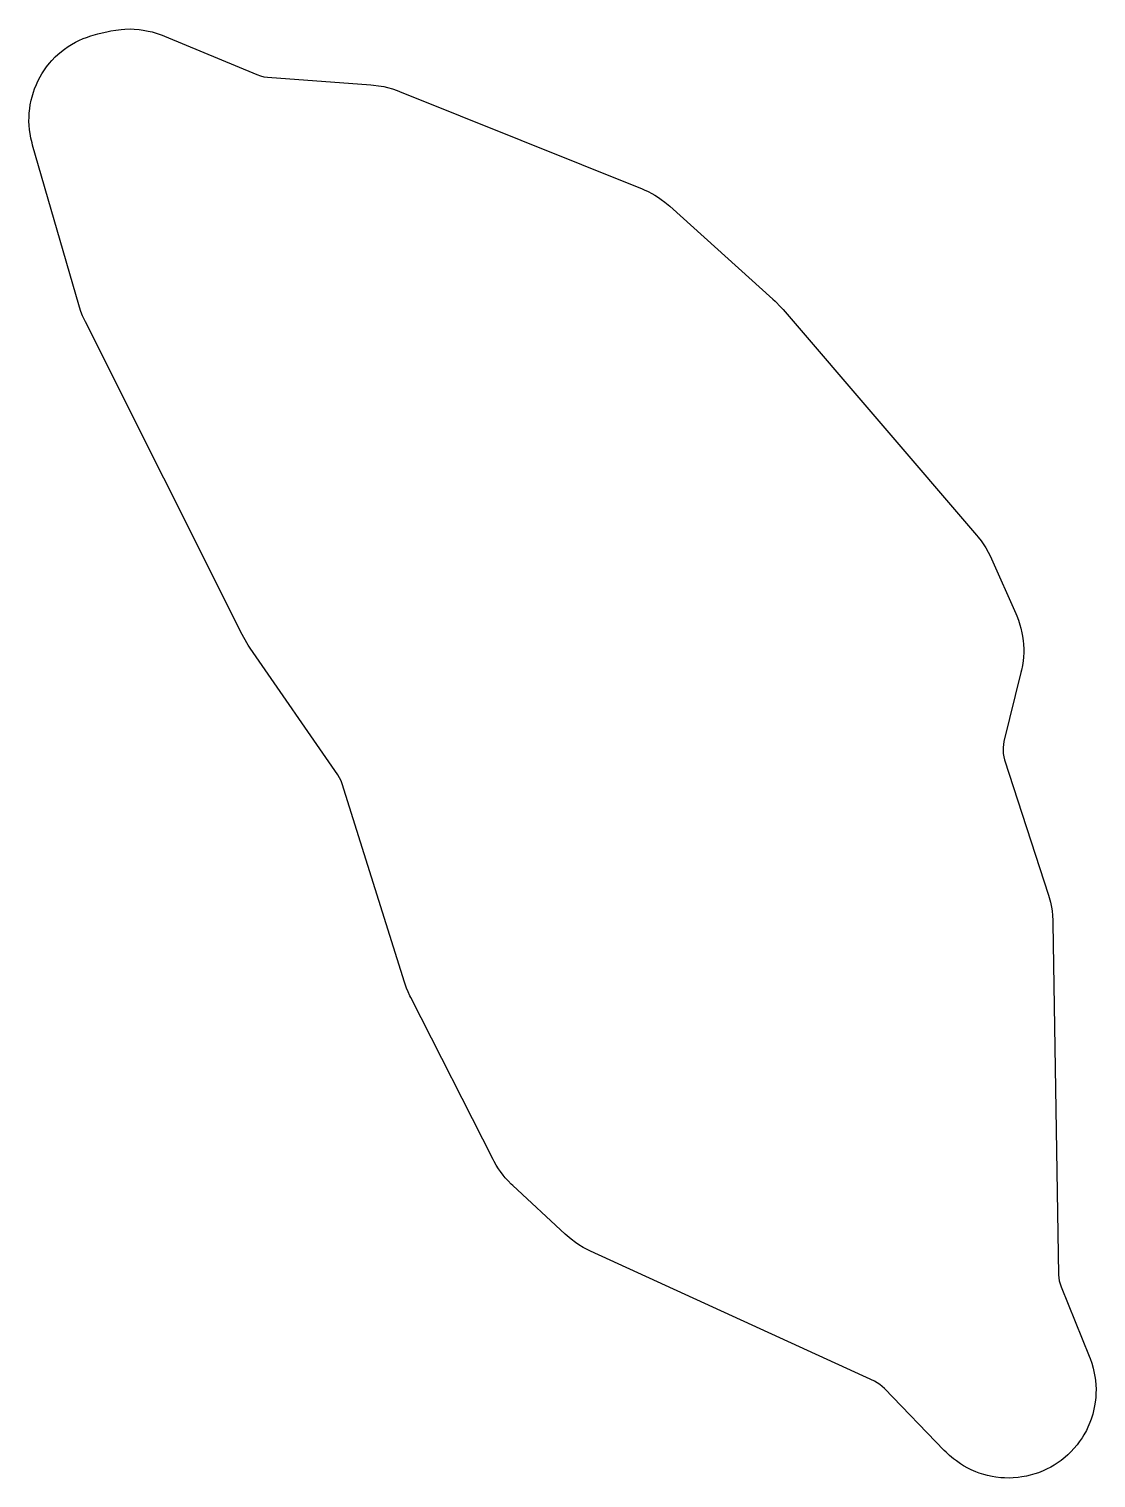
# Model space of a CAD drawing. Header units: millimetres. Extents: x 14 to 181, y 40 to 292.
# Drawn here: x 148.78 to 158.36, y 39.82 to 52.83 of the extents above; entities that cross this region are included whole.
import ezdxf

# ---------------------------------------------------------------- set-up
doc = ezdxf.new("R2010")
doc.units = ezdxf.units.MM
doc.layers.add('CUT', color=7, linetype='CONTINUOUS')

msp = doc.modelspace()

# ---------------------------------------------------------------- linework, layer by layer
at = {"layer": 'CUT'}
msp.add_lwpolyline([(149.646, 52.8288), (149.6927, 52.8298), (149.7278, 52.8288), (149.7744, 52.8249), (149.8091, 52.8202), (149.8551, 52.8115), (149.8892, 52.8032), (149.934, 52.7898), (149.978, 52.7741), (149.9999, 52.7657), (150.83, 52.42), (150.8602, 52.4093), (150.8913, 52.4018), (150.9231, 52.3977), (151.8525, 52.3286), (151.8755, 52.3263), (151.9213, 52.3205), (151.9668, 52.3124), (152.0005, 52.3046), (152.0449, 52.2918), (152.0886, 52.2768), (152.1102, 52.2688), (154.2849, 51.3941), (154.303, 51.3864), (154.3389, 51.3701), (154.374, 51.3522), (154.3998, 51.3377), (154.4332, 51.3169), (154.4576, 51.3002), (154.489, 51.2765), (154.5194, 51.2514), (154.5344, 51.2386), (155.4594, 50.4059), (155.4804, 50.3858), (155.5312, 50.3337), (155.5509, 50.3122), (157.2866, 48.2867), (157.3005, 48.2697), (157.3273, 48.2351), (157.3524, 48.1993), (157.3699, 48.1716), (157.3914, 48.1334), (157.411, 48.0943), (157.4204, 48.0745), (157.6382, 47.5823), (157.6463, 47.5628), (157.6615, 47.5234), (157.6749, 47.4833), (157.6835, 47.4528), (157.6931, 47.4116), (157.6988, 47.3804), (157.7045, 47.3385), (157.7073, 47.307), (157.709, 47.2647), (157.7088, 47.2331), (157.7065, 47.1908), (157.7033, 47.1593), (157.6971, 47.1175), (157.689, 47.076), (157.6844, 47.0554), (157.5317, 46.4357), (157.5263, 46.4085), (157.5235, 46.381), (157.5232, 46.3533), (157.5255, 46.3257), (157.5302, 46.2984), (157.5375, 46.2717), (157.93, 45.057), (157.9363, 45.0356), (157.9478, 44.9927), (157.9572, 44.9493), (157.9627, 44.9164), (157.9678, 44.8723), (157.9707, 44.8279), (157.9716, 44.8057), (158.0219, 41.6496), (158.0236, 41.6221), (158.0278, 41.5947), (158.0346, 41.5679), (158.0437, 41.5418), (158.2968, 40.9169), (158.3046, 40.8962), (158.3191, 40.8544), (158.3316, 40.8119), (158.3394, 40.7796), (158.3477, 40.736), (158.3523, 40.7032), (158.3562, 40.659), (158.3575, 40.6259), (158.3571, 40.5815), (158.3552, 40.5484), (158.3504, 40.5044), (158.3452, 40.4716), (158.3361, 40.4282), (158.3277, 40.3961), (158.3144, 40.3538), (158.3029, 40.3227), (158.2855, 40.2819), (158.271, 40.2521), (158.2496, 40.2132), (158.2323, 40.185), (158.2072, 40.1484), (158.1871, 40.122), (158.1586, 40.0881), (158.136, 40.0637), (158.1043, 40.0328), (158.0794, 40.0108), (158.0448, 39.9831), (158.0179, 39.9637), (157.9807, 39.9396), (157.952, 39.9229), (157.9127, 39.9025), (157.8825, 39.8887), (157.8413, 39.8723), (157.8099, 39.8616), (157.7673, 39.8493), (157.735, 39.8417), (157.6914, 39.8337), (157.6585, 39.8293), (157.6144, 39.8256), (157.5812, 39.8245), (157.5369, 39.8251), (157.5038, 39.8273), (157.4597, 39.8323), (157.427, 39.8377), (157.3837, 39.847), (157.3516, 39.8556), (157.3094, 39.8692), (157.2783, 39.8809), (157.2377, 39.8985), (157.2079, 39.9132), (157.1692, 39.9347), (157.141, 39.9523), (157.1046, 39.9775), (157.0783, 39.9978), (157.0445, 40.0265), (157.0123, 40.0568), (156.9965, 40.0724), (156.4606, 40.6279), (156.4403, 40.6471), (156.4182, 40.6644), (156.3947, 40.6795), (156.3698, 40.6923), (153.821, 41.8617), (153.7995, 41.8722), (153.7572, 41.8944), (153.7162, 41.9188), (153.6865, 41.9387), (153.6482, 41.9673), (153.6116, 41.9979), (153.5937, 42.0137), (153.1257, 42.4486), (153.1115, 42.4623), (153.0837, 42.4905), (153.0572, 42.5198), (153.0384, 42.5427), (153.0145, 42.5743), (152.9978, 42.5987), (152.9768, 42.6322), (152.9574, 42.6666), (152.948, 42.6841), (152.2098, 44.1359), (152.2017, 44.1528), (152.1861, 44.1868), (152.172, 44.2215), (152.1593, 44.2567), (152.1533, 44.2745), (151.595, 46.0549), (151.5846, 46.0832), (151.5713, 46.1102), (151.5555, 46.1358), (150.7689, 47.2728), (150.7518, 47.2995), (150.7114, 47.3676), (150.6963, 47.3954), (149.2913, 50.2004), (149.2825, 50.219), (149.2657, 50.2567), (149.2507, 50.2951), (149.2374, 50.3342), (149.2313, 50.3539), (148.8176, 51.7877), (148.8121, 51.8085), (148.8022, 51.8502), (148.7943, 51.8924), (148.7899, 51.9242), (148.786, 51.967), (148.7847, 51.9991), (148.7849, 52.042), (148.7866, 52.0741), (148.7909, 52.1168), (148.7957, 52.1486), (148.804, 52.1907), (148.8118, 52.2219), (148.8241, 52.263), (148.8348, 52.2933), (148.851, 52.333), (148.8646, 52.3622), (148.8845, 52.4002), (148.9007, 52.4279), (148.9242, 52.4639), (148.943, 52.4899), (148.9698, 52.5235), (148.991, 52.5476), (149.0208, 52.5785), (149.0442, 52.6005), (149.0769, 52.6284), (149.1023, 52.6481), (149.1374, 52.6727), (149.1646, 52.6899), (149.2019, 52.711), (149.2306, 52.7255), (149.2698, 52.7431), (149.2997, 52.7548), (149.3404, 52.7685), (149.3817, 52.7802), (149.4024, 52.7856), (149.4956, 52.8074), (149.5185, 52.8121), (149.5646, 52.8204), (149.611, 52.8262)], close=True, dxfattribs=at)

doc.saveas('drawing.dxf')
